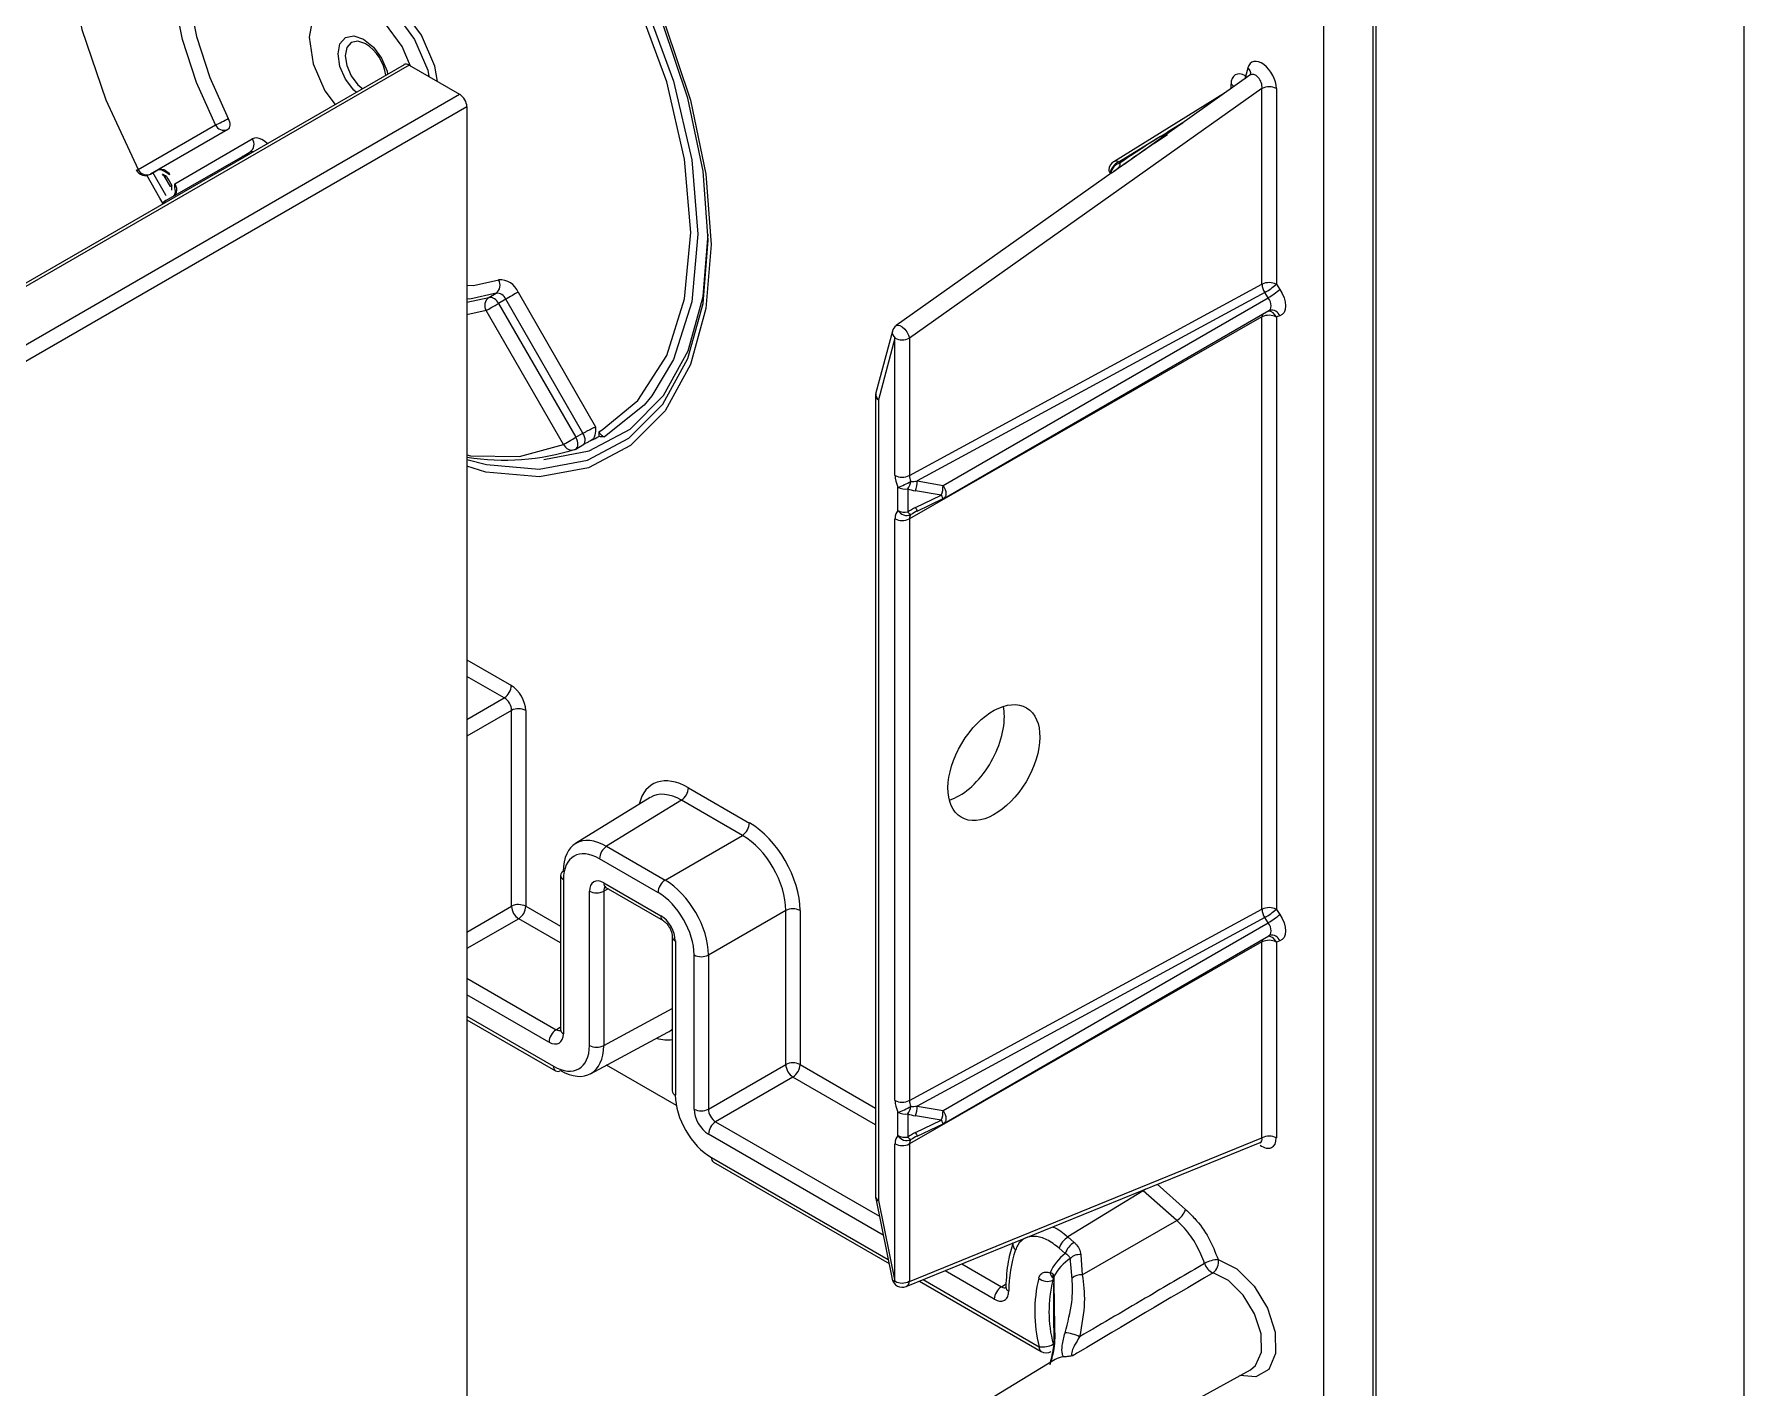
# Model space of a CAD drawing. Extents: x 0 to 7.06, y -4.75 to 0.
# Drawn here: x 5.384 to 7.059, y -3.084 to -1.758 of the extents above; entities that cross this region are included whole.
import ezdxf

# ---------------------------------------------------------------- set-up
doc = ezdxf.new("R2010")
doc.units = 0
doc.header["$LTSCALE"] = 0.5
doc.header["$MEASUREMENT"] = 0
for name, color, linetype in [('Dimension', 10, 'CONTINUOUS'), ('End Cap', 92, 'CONTINUOUS'), ('Housing', 150, 'CONTINUOUS')]:
    doc.layers.add(name, color=color, linetype=linetype)
doc.layers.add('Text-Unprinted', color=131, linetype='CONTINUOUS', plot=False)

msp = doc.modelspace()

# ---------------------------------------------------------------- linework, layer by layer
at = {"layer": 'Dimension', "transparency": 16777216}
msp.add_open_spline([(2.2408, -1.14), (3.5667, -1.4052), (3.6992, -2.0681), (3.9644, -3.3939), (4.097, -4.0569), (5.4228, -4.322)], degree=3, knots=[0, 0, 0, 0, 1, 1, 2, 2, 2, 2], dxfattribs=at)
at = {"layer": 'End Cap', "linetype": 'Continuous', "lineweight": 25, "transparency": 16777216}
for p, q in [((6.6955, -3.1353), (6.6955, -1.3165)), ((6.6983, -3.1313), (6.6983, -1.3125)), ((6.6467, -1.3446), (6.6467, -3.1655)), ((6.5707, -1.7989), (6.5729, -1.7908)), ((6.5748, -1.7981), (6.4514, -1.8855)), ((6.5563, -1.8112), (6.5563, -1.8069)), ((6.5704, -1.7988), (6.5707, -1.7989)), ((6.5719, -1.8002), (6.5707, -1.7989)), ((6.5866, -1.8111), (6.2411, -2.0557)), ((6.5499, -1.8157), (6.4413, -1.8829)), ((6.5866, -2.0029), (6.5866, -1.8111)), ((6.6007, -1.8111), (6.6007, -2.003)), ((5.4854, -1.8904), (5.5611, -1.8467)), ((5.5732, -1.8513), (5.4975, -1.895)), ((6.4872, -1.8581), (6.4464, -1.8833)), ((6.4872, -1.8581), (6.4941, -1.8539)), ((6.5099, -1.8441), (6.4941, -1.8539)), ((6.4945, -1.8536), (6.5091, -1.8447)), ((5.5213, -1.9044), (5.5973, -1.8604)), ((5.5882, -1.8773), (5.5953, -1.8732)), ((5.4975, -1.895), (5.5046, -1.8909)), ((5.5125, -1.921), (5.5882, -1.8773)), ((5.5117, -1.8982), (5.5168, -1.9071)), ((5.5119, -1.8983), (5.5118, -1.8984)), ((6.4399, -1.8936), (6.2283, -2.0434)), ((6.4399, -1.8936), (6.4392, -1.894)), ((6.4408, -1.8929), (6.4398, -1.8937)), ((6.2411, -2.1903), (6.5866, -2.0029)), ((6.6007, -2.003), (6.6041, -2.008)), ((5.829, -2.0158), (5.8361, -2.0117)), ((5.8456, -2.0177), (5.8385, -2.0218)), ((5.8385, -2.0218), (5.9142, -2.1529)), ((5.9213, -2.1488), (5.8456, -2.0177)), ((5.8577, -2.0107), (5.9337, -2.1425)), ((6.5893, -2.0111), (6.2488, -2.1957)), ((6.2741, -2.2), (6.5927, -2.0161)), ((6.5927, -2.0161), (6.5893, -2.0111)), ((5.9022, -2.1599), (5.8265, -2.0287)), ((6.5866, -2.0349), (6.2411, -2.2328)), ((6.2748, -2.2127), (6.5934, -2.0288)), ((6.5866, -2.6153), (6.5866, -2.0349)), ((6.5935, -2.0288), (6.5941, -2.0285)), ((6.6041, -2.0339), (6.6007, -2.035)), ((6.6007, -2.035), (6.6007, -2.6154)), ((6.2245, -2.049), (6.2083, -2.1094)), ((6.227, -2.0556), (6.2109, -2.1161)), ((6.227, -2.1903), (6.227, -2.0556)), ((6.2411, -2.0557), (6.2411, -2.1903)), ((6.2079, -2.112), (6.2079, -2.8966)), ((6.2109, -2.1161), (6.2109, -2.9007)), ((5.9142, -2.1529), (5.9213, -2.1488)), ((5.9142, -2.1645), (5.9213, -2.1604)), ((5.9367, -2.1476), (5.9401, -2.1456)), ((6.2299, -2.2246), (6.2299, -2.2018)), ((6.2396, -2.2033), (6.2396, -2.2261)), ((6.2724, -2.2096), (6.2471, -2.2053)), ((6.2471, -2.2217), (6.2724, -2.2096)), ((6.2488, -2.1957), (6.2741, -2.2)), ((6.2488, -2.2252), (6.2741, -2.213)), ((6.2488, -2.2251), (6.2488, -2.2252)), ((6.227, -2.8027), (6.227, -2.2328)), ((6.2411, -2.2328), (6.2411, -2.8028)), ((5.8075, -2.3709), (5.8511, -2.396)), ((5.8442, -2.4082), (5.8075, -2.3871)), ((5.8075, -2.4294), (5.8442, -2.4082)), ((5.8513, -2.4205), (5.8075, -2.4457)), ((5.8513, -2.6124), (5.8513, -2.4205)), ((5.8653, -2.4205), (5.8653, -2.6124)), ((5.9872, -2.5057), (5.9139, -2.551)), ((6.0177, -2.5084), (5.9445, -2.5536)), ((6.0775, -2.5429), (6.0177, -2.5084)), ((6.0246, -2.4962), (6.0845, -2.5308)), ((6.0017, -2.5867), (6.0775, -2.5429)), ((5.9445, -2.5536), (6.0017, -2.5867)), ((5.9948, -2.5989), (5.9375, -2.5658)), ((5.8992, -2.5821), (5.8992, -2.7332)), ((5.9022, -2.5862), (5.9022, -2.7373)), ((5.946, -2.5953), (5.9416, -2.5977)), ((5.9418, -2.5895), (5.9976, -2.6217)), ((5.9438, -2.594), (5.9997, -2.6263)), ((5.8075, -2.6376), (5.8513, -2.6124)), ((5.8653, -2.6124), (5.8992, -2.632)), ((5.9276, -2.7487), (5.9276, -2.5976)), ((5.9416, -2.5977), (5.9416, -2.7488)), ((5.8583, -2.6246), (5.8075, -2.6539)), ((5.8992, -2.6482), (5.8583, -2.6246)), ((6.12, -2.6164), (6.0442, -2.6602)), ((6.12, -2.7675), (6.12, -2.6164)), ((6.134, -2.6165), (6.134, -2.7675)), ((6.2411, -2.8028), (6.5866, -2.6153)), ((6.5893, -2.6235), (6.2488, -2.8081)), ((6.2741, -2.8124), (6.5927, -2.6285)), ((6.5927, -2.6285), (6.5893, -2.6235)), ((6.6007, -2.6154), (6.6041, -2.6204)), ((6.0088, -2.6421), (6.0088, -2.7932)), ((6.0118, -2.6462), (6.0118, -2.7973)), ((6.2748, -2.8251), (6.5934, -2.6412)), ((6.5935, -2.6412), (6.5941, -2.6409)), ((6.6041, -2.6463), (6.6007, -2.6474)), ((6.0301, -2.8112), (6.0301, -2.6601)), ((6.0442, -2.6602), (6.0442, -2.8112)), ((6.5866, -2.6473), (6.2411, -2.8452)), ((6.5866, -2.8392), (6.5866, -2.6473)), ((6.6007, -2.6474), (6.6007, -2.8393)), ((5.8075, -2.6828), (5.895, -2.7333)), ((5.888, -2.7454), (5.8075, -2.699)), ((5.9416, -2.7488), (6.0088, -2.7126)), ((5.8075, -2.7202), (5.8923, -2.7691)), ((5.8075, -2.7236), (5.8943, -2.7737)), ((5.895, -2.7333), (5.8992, -2.7306)), ((5.9286, -2.7766), (6.0045, -2.7357)), ((6.0128, -2.8077), (5.9443, -2.7681)), ((6.0442, -2.8112), (6.12, -2.7675)), ((6.127, -2.7797), (6.0512, -2.8235)), ((6.2079, -2.8264), (6.127, -2.7797)), ((6.134, -2.7675), (6.2079, -2.8102)), ((6.2488, -2.8081), (6.2741, -2.8124)), ((6.0512, -2.8235), (6.2117, -2.9161)), ((6.2299, -2.837), (6.2299, -2.8142)), ((6.2396, -2.8157), (6.2396, -2.8385)), ((6.2724, -2.822), (6.2471, -2.8177)), ((6.2471, -2.8341), (6.2724, -2.822)), ((6.2488, -2.8376), (6.2741, -2.8254)), ((6.2155, -2.9345), (6.0443, -2.8357)), ((6.227, -2.9798), (6.227, -2.8452)), ((6.2379, -2.985), (6.5848, -2.8438)), ((6.2411, -2.9799), (6.5866, -2.8392)), ((6.2411, -2.8452), (6.2411, -2.9799)), ((6.2488, -2.8375), (6.2488, -2.8376)), ((6.0471, -2.8585), (6.2204, -2.9585)), ((6.0492, -2.8631), (6.2212, -2.9624)), ((6.4702, -2.8911), (6.3965, -2.9364)), ((6.5031, -2.9203), (6.4702, -2.8911)), ((6.484, -2.8848), (6.5118, -2.9094)), ((6.2081, -2.8986), (6.2243, -2.9777)), ((6.2109, -2.9007), (6.227, -2.9798)), ((6.4105, -2.9735), (6.5031, -2.9203)), ((6.3938, -2.9526), (6.3878, -2.9473)), ((6.3965, -2.9364), (6.4025, -2.9418)), ((6.2925, -2.9628), (6.3313, -2.9852)), ((6.4092, -2.9538), (6.4105, -2.9735)), ((6.2511, -2.9796), (6.3703, -3.0485)), ((6.2545, -2.9782), (6.3683, -3.0439)), ((6.3243, -2.9973), (6.2761, -2.9695)), ((6.383, -2.9781), (6.3816, -2.9788)), ((6.3819, -2.9728), (6.3828, -2.9751)), ((6.3825, -2.9773), (6.3825, -2.9795)), ((6.3313, -2.9852), (6.3358, -2.9824)), ((6.3826, -3.036), (6.3826, -3.0361)), ((6.3841, -3.0565), (6.3169, -3.0972)), ((6.3656, -3.1816), (6.5752, -3.0665))]:
    msp.add_line(p, q, dxfattribs=at)
at = {"layer": 'End Cap', "linetype": 'Continuous', "lineweight": 25, "transparency": 16777216, "flags": 128}
for points in [[(5.4132, -1.6635), (5.4094, -1.6289), (5.4094, -1.5628), (5.4197, -1.5037), (5.4398, -1.4534), (5.4691, -1.4136), (5.5068, -1.3855), (5.5516, -1.3702), (5.602, -1.3679), (5.6564, -1.3789), (5.7132, -1.4028), (5.7704, -1.4388), (5.8262, -1.4857), (5.8788, -1.5421), (5.9266, -1.6061), (5.968, -1.6757), (6.0017, -1.7486), (6.0265, -1.8225), (6.0417, -1.8951), (6.0469, -1.9639), (6.0469, -1.9639)], [(6.0439, -1.9598), (6.0389, -1.892), (6.0239, -1.8207), (5.9994, -1.7479), (5.9663, -1.6761), (5.9256, -1.6076), (5.8785, -1.5446), (5.8267, -1.4891), (5.7718, -1.4429), (5.7155, -1.4075), (5.6596, -1.384), (5.606, -1.3732), (5.5564, -1.3754), (5.5123, -1.3905), (5.4753, -1.4181), (5.4464, -1.4573), (5.4265, -1.5068), (5.4215, -1.5284)], [(5.4854, -1.438), (5.4537, -1.4695), (5.4303, -1.5114), (5.4159, -1.5626), (5.4111, -1.6213), (5.4159, -1.6856), (5.4303, -1.7534), (5.4537, -1.8224), (5.4854, -1.8904)], [(5.5611, -1.8467), (5.5426, -1.8051), (5.529, -1.7631), (5.5207, -1.722), (5.5179, -1.683), (5.5207, -1.6472), (5.529, -1.6157), (5.5426, -1.5894), (5.5611, -1.5692)], [(5.5737, -1.5735), (5.5558, -1.5929), (5.5427, -1.6182), (5.5347, -1.6485), (5.532, -1.683), (5.5347, -1.7205), (5.5427, -1.7601), (5.5558, -1.8005), (5.5737, -1.8406)], [(5.9401, -2.1456), (5.9749, -2.1169), (6.0034, -2.0729), (6.0209, -2.0173), (6.0269, -1.9523), (6.0209, -1.8805), (6.0034, -1.8046), (5.9749, -1.7277), (5.9367, -1.6529)], [(5.9423, -1.6498), (5.9812, -1.7258), (6.0101, -1.8039), (6.0279, -1.881), (6.0339, -1.954), (6.0279, -2.0201), (6.0101, -2.0766), (5.9887, -2.1123)], [(5.7787, -1.8043), (5.7763, -1.7891), (5.7632, -1.7589), (5.7436, -1.7324), (5.7204, -1.7138), (5.6973, -1.7057), (5.6777, -1.7095)], [(5.7523, -1.7891), (5.744, -1.7699), (5.7267, -1.7466), (5.7063, -1.7301), (5.6859, -1.723), (5.6685, -1.7264), (5.657, -1.7397), (5.6529, -1.7609), (5.657, -1.7869), (5.6685, -1.8135), (5.6784, -1.8268)], [(5.6706, -1.7136), (5.6902, -1.7098), (5.7134, -1.7179), (5.7365, -1.7365), (5.7561, -1.763), (5.7692, -1.7932), (5.7702, -1.7994)], [(5.6991, -1.8148), (5.6967, -1.8129), (5.6886, -1.802), (5.6832, -1.7895), (5.6813, -1.7773), (5.6832, -1.7673), (5.6886, -1.7611), (5.6967, -1.7595), (5.7063, -1.7628), (5.7159, -1.7706), (5.724, -1.7815), (5.7294, -1.794), (5.7299, -1.797)], [(5.7084, -1.7674), (5.7007, -1.7648), (5.6942, -1.766), (5.6899, -1.771), (5.6883, -1.779), (5.6899, -1.7887), (5.6942, -1.7987), (5.7007, -1.8075), (5.7053, -1.8112)], [(6.5701, -1.8015), (6.5703, -1.8004), (6.5704, -1.7988)], [(6.5705, -1.8012), (6.5706, -1.8006), (6.5707, -1.7989)], [(5.5737, -1.8406), (5.5744, -1.8422), (5.5749, -1.8439), (5.5752, -1.8455), (5.5753, -1.8471), (5.5751, -1.8485), (5.5747, -1.8497), (5.574, -1.8506), (5.5732, -1.8513)], [(6.4872, -1.8581), (6.4883, -1.8586), (6.489, -1.8589)], [(6.4941, -1.8539), (6.4952, -1.8544), (6.4953, -1.8544)], [(6.4945, -1.8536), (6.4956, -1.8542), (6.4956, -1.8542)], [(5.5953, -1.8732), (5.5963, -1.8728), (5.5974, -1.8727), (5.5984, -1.8729)], [(5.612, -1.8651), (5.6118, -1.8649), (5.6093, -1.8627), (5.6067, -1.8611), (5.6041, -1.86), (5.6016, -1.8595), (5.5994, -1.8597), (5.5973, -1.8604)], [(5.5882, -1.8773), (5.5892, -1.8769), (5.5903, -1.8768), (5.5914, -1.877)], [(5.5097, -1.9234), (5.5068, -1.9187), (5.494, -1.8962)], [(5.4996, -1.8931), (5.5123, -1.9153), (5.5128, -1.916)], [(5.8075, -2.1747), (5.8267, -2.1796), (5.8785, -2.184), (5.9256, -2.1753), (5.9663, -2.1538), (5.9994, -2.1203), (6.0239, -2.0758), (6.0389, -2.0217), (6.0439, -1.9598)], [(5.8829, -2.1745), (5.9275, -2.1661), (5.9675, -2.1449), (6.0001, -2.112), (6.0242, -2.0681), (6.039, -2.0149), (6.0439, -1.954)], [(6.0469, -1.9639), (6.0417, -2.0267), (6.0265, -2.0817), (6.0017, -2.1269), (5.968, -2.161), (5.9266, -2.1828), (5.8788, -2.1916), (5.8262, -2.1872), (5.8075, -2.1813)], [(5.8075, -2.0039), (5.8139, -2.0042), (5.8387, -1.9987)], [(6.6041, -2.008), (6.6064, -2.012), (6.6082, -2.0161), (6.6093, -2.0203), (6.6096, -2.0242), (6.6093, -2.0277), (6.6082, -2.0306), (6.6064, -2.0327), (6.6041, -2.0339)], [(5.8361, -2.0117), (5.8103, -2.0174), (5.8075, -2.0173)], [(5.8075, -2.0205), (5.829, -2.0158)], [(5.8265, -2.0287), (5.8276, -2.0281), (5.8289, -2.0273), (5.8304, -2.0265), (5.8321, -2.0255), (5.8338, -2.0245), (5.8354, -2.0236), (5.8371, -2.0226), (5.8385, -2.0218)], [(5.8577, -2.0107), (5.8566, -2.0114), (5.8552, -2.0121), (5.8537, -2.013), (5.8521, -2.014), (5.8504, -2.0149), (5.8487, -2.0159), (5.8471, -2.0168), (5.8456, -2.0177)], [(6.5934, -2.0288), (6.5939, -2.0284), (6.5948, -2.0274), (6.5953, -2.0259), (6.5955, -2.0242), (6.5953, -2.0222), (6.5948, -2.0201), (6.5939, -2.0181), (6.5927, -2.0161)], [(5.8265, -2.0287), (5.8075, -2.0329)], [(6.2283, -2.0434), (6.2295, -2.043), (6.2316, -2.0433), (6.2341, -2.0446), (6.2366, -2.0469), (6.2387, -2.0497), (6.2403, -2.0528), (6.2411, -2.0557)], [(5.9887, -2.1123), (5.9812, -2.1213), (5.9423, -2.1525)], [(5.8075, -2.17), (5.811, -2.1709), (5.8591, -2.1716), (5.9022, -2.1599)], [(5.9022, -2.1599), (5.9033, -2.1592), (5.9046, -2.1585), (5.9061, -2.1576), (5.9078, -2.1566), (5.9095, -2.1557), (5.9112, -2.1547), (5.9128, -2.1538), (5.9142, -2.1529)], [(5.9142, -2.1645), (5.9149, -2.164), (5.9156, -2.163), (5.9161, -2.1617), (5.9163, -2.1601), (5.9162, -2.1584), (5.9158, -2.1566), (5.9152, -2.1547), (5.9142, -2.1529)], [(5.9213, -2.1604), (5.922, -2.1599), (5.9227, -2.1589), (5.9232, -2.1576), (5.9234, -2.156), (5.9233, -2.1543), (5.9229, -2.1525), (5.9222, -2.1506), (5.9213, -2.1488)], [(6.2741, -2.2), (6.2753, -2.202), (6.2762, -2.2041), (6.2767, -2.2061), (6.2769, -2.2081), (6.2767, -2.2098), (6.2762, -2.2113), (6.2753, -2.2124), (6.2748, -2.2127)], [(6.5934, -2.6412), (6.5939, -2.6408), (6.5948, -2.6398), (6.5953, -2.6383), (6.5955, -2.6366), (6.5953, -2.6346), (6.5948, -2.6326), (6.5939, -2.6305), (6.5927, -2.6285)], [(6.6041, -2.6204), (6.6064, -2.6244), (6.6082, -2.6285), (6.6093, -2.6327), (6.6096, -2.6366), (6.6093, -2.6401), (6.6082, -2.643), (6.6064, -2.6451), (6.6041, -2.6463)], [(5.8992, -2.7332), (5.8992, -2.7333), (5.8992, -2.7334)], [(6.2741, -2.8124), (6.2753, -2.8144), (6.2762, -2.8165), (6.2767, -2.8185), (6.2769, -2.8205), (6.2767, -2.8223), (6.2762, -2.8237), (6.2753, -2.8248), (6.2748, -2.8251)], [(6.4725, -2.8895), (6.4716, -2.8902), (6.4702, -2.8911)], [(6.5437, -2.9586), (6.5618, -2.9677), (6.5788, -2.9845), (6.5921, -3.0063), (6.5995, -3.0296), (6.5999, -3.0507), (6.5932, -3.0661), (6.5804, -3.0735), (6.565, -3.0721)], [(6.3828, -2.9751), (6.3823, -2.9766), (6.3823, -2.9773)], [(6.5752, -3.0665), (6.5803, -3.0622), (6.586, -3.0492), (6.5857, -3.0314), (6.5794, -3.0117), (6.5682, -2.9934), (6.5538, -2.9792), (6.5386, -2.9715)]]:
    msp.add_lwpolyline(points, dxfattribs=at)
at = {"layer": 'End Cap', "linetype": 'Continuous', "lineweight": 25, "transparency": 16777216}
for centre, radius, start, end in [((5.6861, -1.8033), 0.0422, 7.1305, 58.2567), ((6.5687, -1.7963), 0.00685, 349.6917, 52.6833), ((6.5535, -1.8123), 0.00609, 28.5376, 62.5558), ((6.5936, -1.8248), 0.0154, 62.6565, 116.7662), ((5.5219, -1.751), 0.1035, 292.2792, 300.0074), ((5.5695, -1.8428), 0.00922, 204.8163, 293.6431), ((5.5898, -1.8658), 0.00922, 306.3512, 35.1851), ((5.4834, -1.8876), 0.00347, 273.7338, 304.8587), ((5.4925, -1.8863), 0.01, 208.0163, 299.9973), ((5.4938, -1.8866), 0.00922, 204.8163, 293.6431), ((5.5937, -1.8847), 0.00922, 126.3512, 152.1392), ((6.4465, -1.8914), 0.01, 121.7291, 176.7648), ((6.4403, -1.8909), 0.00378, 179.655, 230.9913), ((6.4508, -1.8956), 0.013, 109.913, 172.3273), ((6.4506, -1.8962), 0.0124, 105.5973, 170.3531), ((6.4442, -1.8972), 0.00544, 114.7994, 128.6514), ((6.4435, -1.8874), 0.00501, 54.4735, 116.3416), ((6.1508, -1.5351), 0.7332, 209.6093, 210.3907), ((5.5175, -1.9296), 0.01, 120.0054, 150.0527), ((5.518, -1.9284), 0.00922, 126.3512, 151.9953), ((5.8303, -2.0038), 0.0098, 306.4131, 31.246), ((5.8401, -2.0175), 0.0189, 21.0999, 94.3494), ((6.5936, -2.0167), 0.0154, 62.6565, 116.7662), ((6.6018, -2.0025), 0.0152, 181.5623, 214.3777), ((6.5521, -1.9466), 0.0744, 299.9931, 310.7456), ((6.5555, -1.9516), 0.0744, 299.9931, 310.7456), ((5.8348, -2.0237), 0.0098, 126.4131, 211.246), ((5.8297, -2.0252), 0.00943, 21.0999, 94.3494), ((5.8368, -2.0211), 0.00943, 21.0999, 94.3494), ((6.2341, -2.0516), 0.01, 125.2969, 165.0011), ((6.5938, -2.0347), 0.00713, 161.3875, 181.6396), ((6.5936, -2.0487), 0.0154, 62.6565, 116.7662), ((6.592, -2.0386), 0.00937, 22.4923, 86.4492), ((6.596, -2.0369), 0.00867, 20.1626, 102.7357), ((6.2311, -2.0502), 0.00673, 169.0939, 233.3225), ((6.2341, -2.042), 0.0154, 242.6565, 296.7662), ((6.2179, -2.112), 0.01, 165.0011, 180), ((6.2149, -2.1107), 0.00673, 169.0939, 233.3225), ((6.2127, -2.1116), 0.0048, 184.1293, 247.1908), ((5.9105, -2.1564), 0.00898, 202.6986, 288.5848), ((5.8697, -2.0258), 0.1431, 294.7055, 297.9339), ((5.8435, -1.9343), 0.2409, 261.4154, 287.0065), ((5.9092, -2.1558), 0.01, 294.0738, 299.9973), ((6.2341, -2.1766), 0.0154, 242.6565, 296.7662), ((6.2071, -2.1346), 0.071, 288.7199, 299.9617), ((6.237, -2.1882), 0.0154, 242.6428, 279.7711), ((6.2234, -2.1923), 0.0196, 325.854, 348.9267), ((6.2256, -2.1965), 0.0232, 337.7408, 1.9215), ((6.2509, -2.2008), 0.0232, 337.7408, 1.9215), ((6.3264, -2.1846), 0.0595, 204.851, 208.5613), ((6.237, -2.2109), 0.0154, 242.6428, 279.7711), ((6.2386, -2.2194), 0.0101, 210.6572, 293.2771), ((6.2465, -2.2212), 0.00847, 215.1978, 242.4892), ((6.3011, -2.1967), 0.0595, 204.851, 208.5613), ((6.2698, -2.204), 0.01, 295.595, 299.9973), ((6.2341, -2.2191), 0.0154, 242.6565, 296.7662), ((5.8357, -2.3953), 0.0154, 303.2297, 357.3477), ((5.8582, -2.4342), 0.0154, 62.6565, 116.7662), ((6.0092, -2.4955), 0.0154, 303.2297, 357.3477), ((6.0691, -2.53), 0.0154, 303.2297, 357.3477), ((5.9529, -2.5665), 0.0154, 123.2297, 177.3477), ((5.9042, -2.5826), 0.00495, 115.3879, 174.638), ((5.9042, -2.5817), 0.00494, 185.0787, 246.2415), ((5.9465, -2.5901), 0.0048, 172.814, 235.8738), ((6.0102, -2.5996), 0.0154, 123.2297, 177.3477), ((5.8582, -2.6261), 0.0154, 62.6565, 116.7662), ((5.8671, -2.6114), 0.0159, 183.5222, 236.4778), ((5.8499, -2.6117), 0.0154, 303.2297, 357.3477), ((5.9347, -2.5839), 0.0154, 242.6565, 296.7662), ((6.0024, -2.6223), 0.00481, 172.8196, 235.8183), ((6.1269, -2.6302), 0.0154, 62.6565, 116.7662), ((6.5936, -2.6291), 0.0154, 62.6565, 116.7662), ((6.6018, -2.6149), 0.0152, 181.5623, 214.3777), ((6.5521, -2.559), 0.0744, 299.9931, 310.7456), ((6.5555, -2.564), 0.0744, 299.9931, 310.7456), ((6.0136, -2.6418), 0.00481, 184.2736, 247.1764), ((6.5938, -2.6471), 0.00713, 161.3875, 181.6396), ((6.5936, -2.6611), 0.0154, 62.6565, 116.7662), ((6.592, -2.651), 0.00937, 22.4923, 86.4492), ((6.596, -2.6493), 0.00867, 20.1626, 102.7357), ((6.0372, -2.6464), 0.0154, 242.6565, 296.7662), ((5.9034, -2.7462), 0.0154, 123.2297, 177.3477), ((5.9043, -2.7326), 0.00512, 188.5414, 245.3188), ((5.9347, -2.735), 0.0154, 242.6565, 296.7662), ((5.897, -2.7697), 0.0048, 172.814, 235.8738), ((5.8964, -2.7692), 0.00495, 245.3602, 304.6041), ((6.1269, -2.7812), 0.0154, 62.6565, 116.7662), ((6.1358, -2.7665), 0.0159, 183.5222, 236.4778), ((6.1186, -2.7668), 0.0154, 303.2297, 357.3477), ((6.0136, -2.7929), 0.0048, 184.1293, 247.1908), ((6.0372, -2.7975), 0.0154, 242.6565, 296.7662), ((6.2341, -2.789), 0.0154, 242.6565, 296.7662), ((6.2071, -2.747), 0.071, 288.7199, 299.9617), ((6.2234, -2.8047), 0.0196, 325.854, 348.9267), ((6.2256, -2.8089), 0.0232, 337.7408, 1.9215), ((6.2509, -2.8132), 0.0232, 337.7408, 1.9215), ((6.0597, -2.8364), 0.0154, 123.2297, 177.3477), ((6.237, -2.8006), 0.0154, 242.6428, 279.7711), ((6.3264, -2.797), 0.0595, 204.851, 208.5613), ((6.2698, -2.8164), 0.01, 295.595, 299.9973), ((6.2341, -2.8315), 0.0154, 242.6565, 296.7662), ((6.237, -2.8233), 0.0154, 242.6428, 279.7711), ((6.2386, -2.8318), 0.0101, 210.6572, 293.2771), ((6.2465, -2.8336), 0.00847, 215.1978, 242.4892), ((6.3011, -2.8091), 0.0595, 204.851, 208.5613), ((6.5936, -2.853), 0.0154, 62.6565, 116.7662), ((6.0519, -2.8591), 0.0048, 172.814, 235.8738), ((6.2179, -2.8966), 0.01, 180, 191.5647), ((6.2127, -2.8963), 0.0048, 184.1293, 247.1908), ((6.2112, -2.8975), 0.00323, 200.668, 264.7132), ((6.4922, -2.9025), 0.0208, 301.3788, 340.627), ((6.3498, -2.9435), 0.00731, 171.1648, 230.2506), ((6.4074, -2.9542), 0.0208, 121.3788, 160.627), ((6.4134, -2.9595), 0.0208, 121.3788, 160.627), ((6.4686, -2.9901), 0.1302, 161.665, 179.7337), ((6.427, -2.9938), 0.053, 128.8912, 155.0815), ((6.4252, -2.9973), 0.0479, 123.4695, 152.4085), ((6.4076, -2.966), 0.0123, 82.7002, 135.5065), ((6.5451, -2.9883), 0.0298, 92.5546, 119.401), ((6.5442, -2.9582), 0.0144, 196.6248, 247.2365), ((6.5313, -2.9611), 0.0127, 305.3609, 11.6774), ((6.2341, -2.9757), 0.01, 191.5647, 292.1465), ((6.2273, -2.9766), 0.00323, 200.668, 264.7132), ((6.2341, -2.9661), 0.0154, 242.6565, 296.7662), ((6.2354, -2.9799), 0.00566, 296.0173, 0.2409), ((6.5016, -3.0095), 0.1377, 166.2197, 194.4699), ((6.3764, -2.9673), 0.0126, 227.6641, 294.5344), ((6.5062, -3.0094), 0.1283, 166.2197, 194.4699), ((6.3852, -2.9712), 0.00623, 182.9605, 240.8445), ((6.3861, -2.9745), 0.00449, 157.9618, 203.4945), ((6.4093, -2.9862), 0.0128, 84.3521, 133.2145), ((6.3397, -2.998), 0.0154, 123.2297, 177.3477), ((6.3405, -2.985), 0.00495, 183.0812, 245.9725), ((6.3899, -3.0715), 0.0414, 64.2977, 84.9254), ((6.3732, -3.0444), 0.00494, 173.763, 234.9248), ((6.3715, -3.0224), 0.0218, 261.4653, 298.7836), ((6.3753, -3.0398), 0.01, 240.0027, 297.9737), ((6.3879, -3.0357), 0.00526, 145.1819, 182.662), ((6.3932, -3.0716), 0.0177, 94.1229, 120.9614)]:
    msp.add_arc(centre, radius, start, end, dxfattribs=at)
for centre, major_axis, ratio, start_param, end_param in [((6.5865, -1.803), (-0.0099, 0.0175), 0.578664, 3.936819, 6.814309), ((6.5704, -1.8151), (-0.01, 0.0173), 0.577206, 5.498021, 7.068512), ((6.5794, -1.8071), (-0.00377, 0.00943), 0.657617, 4.035457, 6.439785), ((6.5407, -1.8427), (0.1266, 0.0722), 0.096871, 1.951674, 2.344011), ((6.5406, -1.8346), (0.1253, 0.0802), 0.048725, 1.921364, 2.332019), ((6.5407, -1.8427), (0.1266, 0.0722), 0.096871, 1.889167, 1.892444), ((6.5406, -1.8346), (0.1253, 0.0802), 0.048725, 2.332019, 2.463478), ((6.4289, -1.8893), (0.0204, -0.0003), 0.584276, 0.457857, 0.550889), ((6.429, -1.8974), (0.0106, 0.0014), 0.448108, 0.417682, 0.510715), ((6.2412, -2.1984), (-0.01, 0.0173), 0.577247, 0.7853, 1.433193), ((6.2483, -2.1944), (-0.00524, 0.00853), 0.57904, 0.769672, 1.417564), ((6.2713, -2.1888), (0.0398, 0.0069), 0.399844, 3.720358, 3.98888), ((6.2688, -2.1833), (0.0328, 0.0105), 0.225845, 3.72057, 3.989092), ((6.2412, -2.2409), (-0.01, 0.0173), 0.577517, 0.137641, 0.785534), ((6.2713, -2.2307), (0.0397, 0.0078), 0.397023, 2.147292, 2.415814), ((6.2688, -2.2251), (0.0328, 0.0113), 0.223705, 2.145109, 2.413631), ((6.2483, -2.2369), (-0.00503, 0.00864), 0.595586, 0.135346, 0.783238), ((5.8441, -2.4165), (-0.005, 0.00866), 0.598058, 3.927226, 5.497718), ((5.8511, -2.4124), (-0.01, 0.0173), 0.577557, 3.927224, 5.497716), ((6.2908, -2.4525), (0.0304, 0.0546), 0.567218, 3.675008, 5.489279), ((6.2908, -2.4525), (0.0304, 0.0546), 0.567218, 5.489279, 5.698014), ((6.0246, -2.5534), (-0.035, 0.0606), 0.577206, 5.498021, 6.834851), ((6.0176, -2.5575), (-0.0297, 0.0521), 0.577137, 5.500926, 6.30354), ((5.9446, -2.6026), (-0.0303, 0.0518), 0.577255, 5.495114, 7.065606), ((6.0774, -2.592), (-0.03, 0.052), 0.580974, 3.927225, 5.497716), ((6.0845, -2.5879), (-0.035, 0.0606), 0.577557, 3.927224, 5.497716), ((5.9375, -2.6066), (-0.025, 0.0433), 0.577206, 5.498021, 7.068512), ((5.9418, -2.6058), (-0.01, 0.0173), 0.577206, 5.498021, 7.068512), ((5.9488, -2.6017), (-0.00526, 0.00852), 0.576506, 6.236284, 7.051126), ((6.0019, -2.6356), (-0.03, 0.052), 0.574141, 3.927224, 5.497716), ((5.9948, -2.6397), (-0.025, 0.0433), 0.577557, 3.927224, 5.497716), ((5.9976, -2.638), (-0.01, 0.0173), 0.577557, 3.927224, 5.497716), ((5.888, -2.7291), (-0.01, 0.0173), 0.577206, 2.356428, 3.92692), ((5.8951, -2.725), (-0.00474, 0.00882), 0.576503, 2.373814, 3.171182), ((5.9819, -2.6795), (-0.035, 0.0606), 0.577206, 2.589927, 2.930718), ((5.9749, -2.6836), (-0.0303, 0.0518), 0.577138, 3.121238, 3.274823), ((5.8923, -2.7283), (-0.025, 0.0433), 0.577206, 2.356428, 3.92692), ((5.8993, -2.7242), (-0.0297, 0.0521), 0.577254, 2.359335, 3.929826), ((6.0471, -2.8177), (-0.025, 0.0433), 0.577557, 0.785632, 2.356124), ((6.0443, -2.8193), (-0.01, 0.0173), 0.577557, 0.785632, 2.356124), ((6.0514, -2.8152), (-0.005, 0.00866), 0.598058, 0.785633, 2.356125), ((6.2412, -2.8109), (-0.01, 0.0173), 0.577247, 0.7853, 1.433193), ((6.2483, -2.8068), (-0.00524, 0.00853), 0.57904, 0.769672, 1.417564), ((6.2688, -2.7957), (0.0328, 0.0105), 0.225845, 3.72057, 3.989092), ((6.2713, -2.8012), (0.0398, 0.0069), 0.399844, 3.720358, 3.98888), ((6.2412, -2.8533), (-0.01, 0.0173), 0.577517, 0.137641, 0.785534), ((6.2713, -2.8431), (0.0397, 0.0078), 0.397023, 2.147292, 2.415814), ((6.2483, -2.8493), (-0.00503, 0.00864), 0.595586, 0.135346, 0.783238), ((6.2688, -2.8375), (0.0328, 0.0113), 0.223705, 2.145109, 2.413631), ((6.5865, -2.8311), (-0.0099, 0.0175), 0.576016, 2.236711, 3.934446), ((6.5794, -2.8352), (-0.00592, 0.00831), 0.506162, 3.022569, 3.89038)]:
    msp.add_ellipse(centre, major_axis=major_axis, ratio=ratio, start_param=start_param, end_param=end_param, dxfattribs=at)
msp.add_ellipse((6.3239, -2.4716), major_axis=(0.0321, 0.0536), ratio=0.587369, dxfattribs=at)
for points, knots in [([(6.5754, -1.7975), (6.5754, -1.7975), (6.5755, -1.7975), (6.5749, -1.7979), (6.5747, -1.7981)], [0, 0, 0, 0, 0.456979, 1, 1, 1, 1]), ([(5.5046, -1.8909), (5.5054, -1.8906), (5.5071, -1.8898), (5.51, -1.8902), (5.5127, -1.8915), (5.5149, -1.8935), (5.5159, -1.8951), (5.5163, -1.8957)], [0, 0, 0, 0, 0.214241, 0.428656, 0.643429, 0.858331, 1, 1, 1, 1]), ([(5.5047, -1.891), (5.5049, -1.8908), (5.5056, -1.8904), (5.507, -1.8904), (5.5092, -1.891), (5.5104, -1.8919), (5.5107, -1.8922)], [0, 0, 0, 0, 0.176842, 0.577328, 0.87429, 1, 1, 1, 1]), ([(5.5163, -1.8957), (5.5162, -1.8957), (5.5144, -1.8946), (5.5127, -1.8933), (5.5109, -1.892)], [0, 0, 0, 0, 0.0164549, 1, 1, 1, 1]), ([(6.4419, -1.8922), (6.4418, -1.8923), (6.4415, -1.8925), (6.4411, -1.8928), (6.4408, -1.8931), (6.4407, -1.8932), (6.4406, -1.8932)], [0, 0, 0, 0, 0.3376839, 0.6283879, 0.9191696, 1, 1, 1, 1]), ([(6.4411, -1.8927), (6.4412, -1.8926), (6.4414, -1.8924), (6.4414, -1.8924), (6.4411, -1.8927), (6.4407, -1.893), (6.4406, -1.8931)], [0, 0, 0, 0, 0.174029, 0.503251, 0.84233, 1, 1, 1, 1]), ([(6.4473, -1.8843), (6.4473, -1.885), (6.4474, -1.8872), (6.4454, -1.8894), (6.443, -1.8914), (6.4419, -1.8922)], [0, 0, 0, 0, 0.22386, 0.674951, 1, 1, 1, 1]), ([(5.5119, -1.8983), (5.5119, -1.8983), (5.511, -1.8972), (5.5102, -1.8962), (5.5093, -1.8952)], [0, 0, 0, 0, 0.021672, 1, 1, 1, 1]), ([(5.5133, -1.8974), (5.5133, -1.8974), (5.512, -1.8966), (5.5106, -1.8959), (5.5093, -1.8952)], [0, 0, 0, 0, 0.022191, 1, 1, 1, 1]), ([(5.5133, -1.8974), (5.5128, -1.8977), (5.5119, -1.8983), (5.5119, -1.8983), (5.5119, -1.8983)], [0, 0, 0, 0, 0.54803, 1, 1, 1, 1]), ([(5.5168, -1.9069), (5.5168, -1.9069), (5.5169, -1.9069), (5.5178, -1.9063), (5.5183, -1.9061)], [0, 0, 0, 0, 0.451971, 1, 1, 1, 1]), ([(5.5183, -1.9106), (5.5183, -1.9092), (5.5183, -1.9076), (5.5183, -1.9061), (5.5183, -1.9061)], [0, 0, 0, 0, 0.977809, 1, 1, 1, 1]), ([(5.5213, -1.9044), (5.5216, -1.905), (5.5225, -1.9067), (5.5231, -1.9095), (5.5229, -1.9126), (5.5218, -1.9153), (5.5203, -1.9164), (5.5196, -1.9169)], [0, 0, 0, 0, 0.141669, 0.356571, 0.571344, 0.785759, 1, 1, 1, 1]), ([(5.5218, -1.9109), (5.5216, -1.9094), (5.5213, -1.9071), (5.5213, -1.905), (5.5213, -1.9044), (5.5213, -1.9044)], [0, 0, 0, 0, 0.694608, 0.983677, 1, 1, 1, 1]), ([(6.4406, -1.8932), (6.4406, -1.8932), (6.4404, -1.8933), (6.4401, -1.8934), (6.44, -1.8936), (6.44, -1.8936)], [0, 0, 0, 0, 0.10135, 0.849666, 1, 1, 1, 1]), ([(5.5216, -1.911), (5.5216, -1.9112), (5.5218, -1.9124), (5.5215, -1.9143), (5.5207, -1.9161), (5.52, -1.9166), (5.5196, -1.9169)], [0, 0, 0, 0, 0.05813, 0.333769, 0.627648, 1, 1, 1, 1]), ([(5.9213, -2.1488), (5.9222, -2.1484), (5.9239, -2.1474), (5.927, -2.1458), (5.9299, -2.1444), (5.9323, -2.1432), (5.9333, -2.1427), (5.9337, -2.1425)], [0, 0, 0, 0, 0.214241, 0.428656, 0.643429, 0.858331, 1, 1, 1, 1]), ([(5.9337, -2.1425), (5.9337, -2.1425), (5.9337, -2.1455), (5.9335, -2.1499), (5.9318, -2.1542), (5.9302, -2.1553), (5.9295, -2.1558)], [0, 0, 0, 0, 0.006051, 0.523616, 0.790742, 1, 1, 1, 1]), ([(5.9295, -2.1558), (5.9284, -2.1564), (5.9254, -2.1581), (5.9227, -2.1596), (5.921, -2.1605)], [0, 0, 0, 0, 0.358008, 1, 1, 1, 1]), ([(5.9367, -2.1476), (5.9367, -2.1476), (5.9367, -2.1491), (5.9367, -2.1507), (5.9368, -2.1522)], [0, 0, 0, 0, 0.022191, 1, 1, 1, 1]), ([(5.9367, -2.1476), (5.9373, -2.1485), (5.9386, -2.1503), (5.9407, -2.1518), (5.942, -2.1523), (5.9423, -2.1525)], [0, 0, 0, 0, 0.429336, 0.858652, 1, 1, 1, 1]), ([(5.9423, -2.1525), (5.9423, -2.1525), (5.9404, -2.1524), (5.9386, -2.1523), (5.9368, -2.1522)], [0, 0, 0, 0, 0.021672, 1, 1, 1, 1]), ([(5.9425, -2.5935), (5.9425, -2.5935), (5.9427, -2.5935), (5.9435, -2.5939), (5.9438, -2.594)], [0, 0, 0, 0, 0.585586, 1, 1, 1, 1]), ([(5.9997, -2.6263), (6.0003, -2.6267), (6.0016, -2.6276), (6.004, -2.63), (6.0062, -2.6333), (6.0079, -2.6368), (6.0087, -2.64), (6.0088, -2.6415), (6.0088, -2.6421)], [0, 0, 0, 0, 0.160808, 0.324629, 0.503725, 0.691317, 0.858174, 1, 1, 1, 1]), ([(5.8992, -2.7332), (5.8992, -2.7338), (5.8991, -2.7347), (5.8991, -2.7346), (5.8991, -2.7346)], [0, 0, 0, 0, 0.613372, 1, 1, 1, 1]), ([(6.5847, -2.844), (6.5853, -2.8438), (6.586, -2.8436), (6.5858, -2.8436), (6.5858, -2.8436)], [0, 0, 0, 0, 0.913873, 1, 1, 1, 1]), ([(6.5118, -2.9094), (6.5148, -2.9123), (6.5231, -2.9202), (6.5351, -2.937), (6.5408, -2.9514), (6.5437, -2.9586)], [0, 0, 0, 0, 0.2213483, 0.6106741, 1, 1, 1, 1]), ([(6.3815, -2.9265), (6.3818, -2.9266), (6.3867, -2.9279), (6.3917, -2.9323), (6.3965, -2.9364)], [0, 0, 0, 0, 0.053407, 1, 1, 1, 1]), ([(6.5304, -2.9624), (6.5279, -2.9562), (6.523, -2.9439), (6.5127, -2.9295), (6.5056, -2.9227), (6.5031, -2.9203)], [0, 0, 0, 0, 0.389324, 0.778649, 1, 1, 1, 1]), ([(6.3427, -2.9418), (6.3409, -2.9478), (6.3369, -2.9612), (6.336, -2.9767), (6.3356, -2.9852)], [0, 0, 0, 0, 0.451255, 1, 1, 1, 1]), ([(6.3878, -2.9473), (6.3838, -2.9443), (6.3759, -2.9382), (6.3641, -2.935), (6.3541, -2.9368), (6.3479, -2.9424), (6.3458, -2.9475), (6.3451, -2.9491)], [0, 0, 0, 0, 0.223325, 0.446652, 0.669945, 0.893226, 1, 1, 1, 1]), ([(6.4025, -2.9418), (6.4029, -2.9421), (6.405, -2.944), (6.408, -2.948), (6.4088, -2.9519), (6.4092, -2.9538)], [0, 0, 0, 0, 0.09186, 0.545417, 1, 1, 1, 1]), ([(6.3988, -2.9574), (6.3984, -2.9566), (6.3975, -2.955), (6.3953, -2.9534), (6.394, -2.9527), (6.3938, -2.9526)], [0, 0, 0, 0, 0.449161, 0.907796, 1, 1, 1, 1]), ([(6.4005, -2.9769), (6.4, -2.9721), (6.3994, -2.9656), (6.3989, -2.9591), (6.3988, -2.9574)], [0, 0, 0, 0, 0.738202, 1, 1, 1, 1]), ([(6.5304, -2.9624), (6.5125, -2.9729), (6.4716, -2.9968), (6.4308, -3.0208), (6.4079, -3.0342)], [0, 0, 0, 0, 0.439647, 1, 1, 1, 1]), ([(6.3679, -2.9767), (6.368, -2.9762), (6.3686, -2.9743), (6.3706, -2.9718), (6.3744, -2.9703), (6.3774, -2.9711), (6.379, -2.9715)], [0, 0, 0, 0, 0.094942, 0.396629, 0.698314, 1, 1, 1, 1]), ([(6.379, -2.9715), (6.3797, -2.9715), (6.3808, -2.9715), (6.3816, -2.9724), (6.3819, -2.9728)], [0, 0, 0, 0, 0.613504, 1, 1, 1, 1]), ([(6.3826, -2.9771), (6.3823, -2.9774), (6.3819, -2.9779), (6.3817, -2.9786), (6.3816, -2.9788)], [0, 0, 0, 0, 0.674371, 1, 1, 1, 1]), ([(6.382, -2.9763), (6.382, -2.9765), (6.3823, -2.9771), (6.3823, -2.9771), (6.3823, -2.9772)], [0, 0, 0, 0, 0.313105, 1, 1, 1, 1]), ([(6.3825, -2.9795), (6.3823, -2.9921), (6.3819, -3.0108), (6.3826, -3.0298), (6.3829, -3.0359)], [0, 0, 0, 0, 0.674264, 1, 1, 1, 1]), ([(6.3828, -2.9751), (6.3828, -2.9798), (6.3827, -2.9991), (6.3832, -3.0183), (6.3836, -3.0327)], [0, 0, 0, 0, 0.2435, 1, 1, 1, 1]), ([(6.3936, -3.0303), (6.3963, -3.0201), (6.4016, -3.0006), (6.4009, -2.9845), (6.4005, -2.9769)], [0, 0, 0, 0, 0.5252256, 1, 1, 1, 1]), ([(6.5386, -2.9715), (6.4946, -2.9975), (6.4488, -3.0245), (6.403, -3.0516), (6.4012, -3.0527)], [0, 0, 0, 0, 0.960886, 1, 1, 1, 1]), ([(6.4105, -2.9735), (6.4117, -2.9822), (6.4141, -3.0005), (6.41, -3.0226), (6.4079, -3.0342)], [0, 0, 0, 0, 0.475409, 1, 1, 1, 1]), ([(6.3243, -2.9973), (6.3253, -2.9978), (6.3278, -2.9991), (6.3317, -2.9995), (6.3354, -2.998), (6.3379, -2.9947), (6.3383, -2.9912), (6.3385, -2.9895)], [0, 0, 0, 0, 0.130325, 0.347716, 0.565121, 0.782561, 1, 1, 1, 1]), ([(6.3313, -2.9852), (6.3318, -2.9854), (6.333, -2.986), (6.3345, -2.9863), (6.3353, -2.986), (6.3355, -2.9859)], [0, 0, 0, 0, 0.307969, 0.821573, 1, 1, 1, 1]), ([(6.3355, -2.9851), (6.3355, -2.9853), (6.3356, -2.9862), (6.3353, -2.9867), (6.3354, -2.9866), (6.3354, -2.9865)], [0, 0, 0, 0, 0.196693, 0.906893, 1, 1, 1, 1]), ([(6.3919, -3.054), (6.3916, -3.053), (6.3905, -3.0499), (6.3905, -3.042), (6.3925, -3.0346), (6.3936, -3.0303)], [0, 0, 0, 0, 0.156939, 0.515359, 1, 1, 1, 1]), ([(6.3836, -3.0327), (6.3835, -3.0362), (6.3835, -3.042), (6.3818, -3.0506), (6.3802, -3.0568), (6.3792, -3.0599), (6.3786, -3.0616)], [0, 0, 0, 0, 0.409559, 0.70201, 0.827318, 1, 1, 1, 1]), ([(6.3825, -3.0361), (6.3826, -3.0372), (6.3827, -3.0402), (6.3818, -3.0475), (6.3803, -3.0546), (6.3791, -3.0587), (6.3788, -3.0596)], [0, 0, 0, 0, 0.189947, 0.544161, 0.890686, 1, 1, 1, 1]), ([(6.4079, -3.0342), (6.4062, -3.037), (6.4032, -3.0418), (6.4007, -3.0473), (6.3999, -3.0503), (6.4, -3.0516), (6.4003, -3.0523), (6.4007, -3.0526), (6.4011, -3.0527), (6.4012, -3.0527)], [0, 0, 0, 0, 0.405364, 0.688794, 0.840798, 0.902554, 0.938804, 0.981574, 1, 1, 1, 1]), ([(6.4012, -3.0527), (6.4011, -3.0527), (6.4005, -3.0528), (6.3986, -3.0532), (6.3952, -3.0537), (6.3931, -3.0539), (6.3919, -3.054)], [0, 0, 0, 0, 0.011326, 0.169165, 0.542093, 1, 1, 1, 1])]:
    msp.add_open_spline(points, degree=3, knots=knots, dxfattribs=at)
at = {"layer": 'Housing', "transparency": 16777216}
for p, q in [((5.746, -1.7878), (3.8613, -2.8758)), ((5.751, -1.7883), (3.8619, -2.8788)), ((5.751, -1.7883), (5.8004, -1.8168)), ((3.8728, -2.9296), (5.8004, -1.8168)), ((5.8075, -1.8291), (3.876, -2.9441)), ((5.8075, -1.8291), (5.8075, -3.65))]:
    msp.add_line(p, q, dxfattribs=at)
for centre, radius, start, end in [((5.748, -1.7923), 0.00503, 54.3824, 114.3071), ((5.7922, -1.8298), 0.0154, 2.6055, 57.3945)]:
    msp.add_arc(centre, radius, start, end, dxfattribs=at)
at = {"layer": 'Text-Unprinted', "ltscale": 0.5, "transparency": 16777216}
msp.add_lwpolyline([(0, 0), (7.0587, 0), (7.0587, -4.7533), (0, -4.7533)], close=True, dxfattribs=at)

doc.saveas('drawing.dxf')
